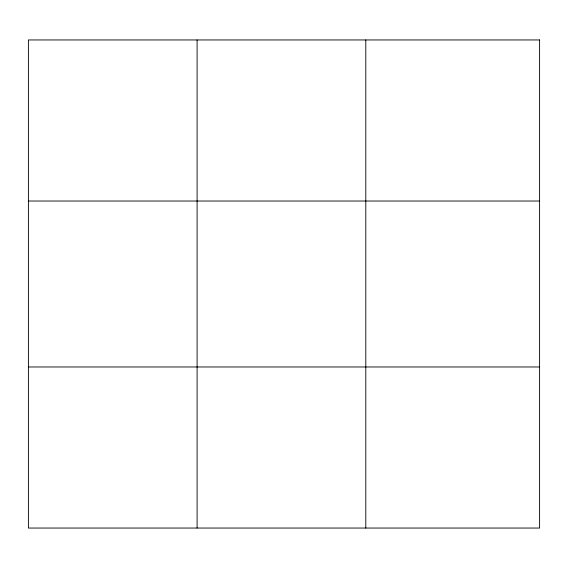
<?xml version="1.0" encoding="UTF-8"?>
<svg xmlns="http://www.w3.org/2000/svg" width="568" height="568" viewBox="0 0 568 568"><rect width="100%" height="100%" fill="white"/><g stroke="black" fill="none" stroke-linecap="round" stroke-linejoin="round"><path stroke-width="0.85" d="M197.096 528.048L197.096 39.952M365.792 528.048L365.792 39.952M28.4 201.022L539.6 201.022M28.4 366.978L539.6 366.978M539.6 39.952L539.6 528.048L28.4 528.048L28.4 39.952L539.6 39.952"/></g></svg>
